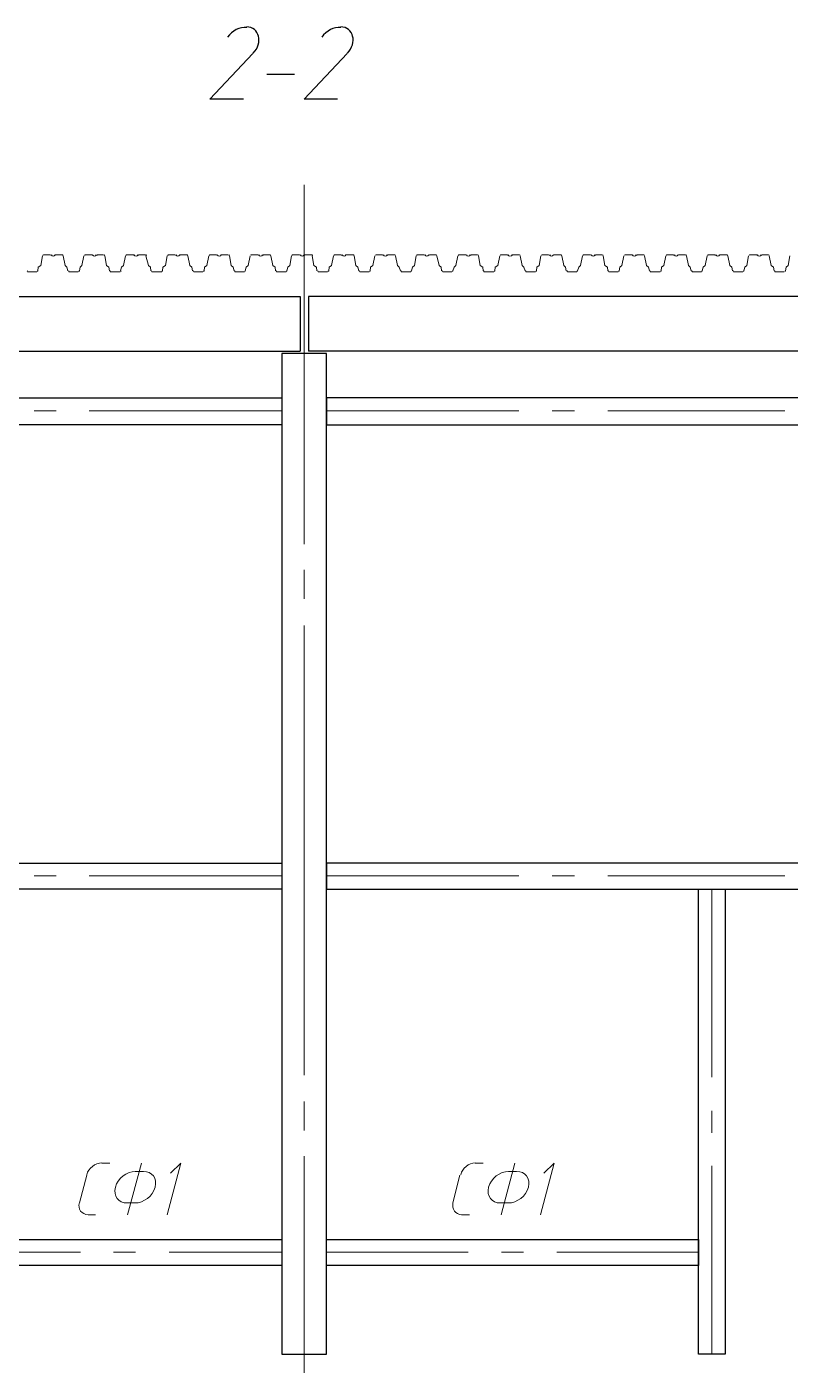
# Model space of a CAD drawing. Header units: millimetres. Extents: x -678 to 5260, y -935 to 3264.
# Drawn here: x 3783 to 4128, y 428 to 1033 of the extents above; entities that cross this region are included whole.
import ezdxf

# ---------------------------------------------------------------- set-up
doc = ezdxf.new("R2010")
doc.units = ezdxf.units.MM
doc.header["$MEASUREMENT"] = 0
doc.layers.get('0').update_dxf_attribs({"linetype": 'CONTINUOUS'})

msp = doc.modelspace()

# ---------------------------------------------------------------- linework, layer by layer
at = {"color": 7, "linetype": 'Continuous', "lineweight": 25, "true_color": 0x000007}
for points in [[(3880.77653, 1000.22438), (3865.67279, 1000.22438), (3885.09188, 1020.80529)], [(3923.26615, 1000.22438), (3908.16242, 1000.22438), (3927.58151, 1020.80529)], [(3891.39893, 1011.51069), (3903.84707, 1011.51069), (3903.84707, 1011.51069)], [(3434.3035, 886.36546), (3434.3035, 911.09575), (3906.33669, 911.09575), (3906.33669, 886.36546)], [(4382.18732, 886.36546), (4382.18732, 911.09575), (3910.15412, 911.09575), (3910.15412, 886.36546)], [(3434.3035, 886.36546), (3906.33669, 886.36546), (3906.33669, 886.36546)], [(4382.18732, 886.36546), (3910.15412, 886.36546), (3910.15412, 886.36546)]]:
    msp.add_lwpolyline(points, dxfattribs=at)
at = {"color": 7, "linetype": 'Continuous', "lineweight": 9, "true_color": 0x000007}
for points in [[(3908.16242, 961.55218), (3908.16242, 802.38206), (3908.16242, 802.38206)], [(3790.15412, 929.51899), (3789.32425, 925.03766), (3788.16242, 924.37376)], [(3790.48607, 929.85094), (3793.47362, 929.85094), (3793.47362, 929.85094)], [(3795.79728, 929.85094), (3799.11678, 929.85094), (3799.11678, 929.85094)], [(3799.44873, 929.51899), (3800.2786, 925.03766), (3801.10848, 924.37376)], [(3808.74333, 929.51899), (3807.91346, 925.03766), (3807.08358, 924.37376)], [(3809.24126, 929.85094), (3812.39479, 929.85094), (3812.39479, 929.85094)], [(3814.71844, 929.85094), (3817.70599, 929.85094), (3817.70599, 929.85094)], [(3818.20391, 929.51899), (3819.03379, 925.03766), (3820.02964, 924.37376)], [(3827.49852, 929.51899), (3826.66864, 925.03766), (3825.83877, 924.37376)], [(3827.99645, 929.85094), (3831.14997, 929.85094), (3831.14997, 929.85094)], [(3833.47362, 929.85094), (3836.62715, 929.85094), (3836.62715, 929.85094)], [(3836.79313, 929.51899), (3837.95495, 925.03766), (3838.78483, 924.37376)], [(3846.41968, 929.51899), (3845.58981, 925.03766), (3844.42798, 924.37376)], [(3846.91761, 929.85094), (3849.73918, 929.85094), (3849.73918, 929.85094)], [(3852.22881, 929.85094), (3855.38234, 929.85094), (3855.38234, 929.85094)], [(3855.71429, 929.51899), (3856.54416, 925.03766), (3857.54001, 924.37376)], [(3865.17487, 929.51899), (3864.34499, 925.03766), (3863.18317, 924.37376)], [(3865.50682, 929.85094), (3868.49437, 929.85094), (3868.49437, 929.85094)], [(3870.81802, 929.85094), (3873.97155, 929.85094), (3873.97155, 929.85094)], [(3874.46947, 929.51899), (3875.29935, 925.03766), (3876.12923, 924.37376)], [(3883.76408, 929.51899), (3882.9342, 925.03766), (3882.10433, 924.37376)], [(3884.26201, 929.85094), (3887.41553, 929.85094), (3887.41553, 929.85094)], [(3889.73918, 929.85094), (3892.72674, 929.85094), (3892.72674, 929.85094)], [(3893.22466, 929.51899), (3894.05454, 925.03766), (3895.05039, 924.37376)], [(3902.51927, 929.51899), (3901.68939, 925.03766), (3900.85952, 924.37376)], [(3902.85122, 929.85094), (3906.17072, 929.85094), (3906.17072, 929.85094)], [(3908.49437, 929.85094), (3911.6479, 929.85094), (3911.6479, 929.85094)], [(3911.81387, 929.51899), (3912.64375, 925.03766), (3913.80557, 924.37376)], [(3921.44043, 929.51899), (3920.61055, 925.03766), (3919.44873, 924.37376)], [(3921.77238, 929.85094), (3924.75993, 929.85094), (3924.75993, 929.85094)], [(3927.08358, 929.85094), (3930.40308, 929.85094), (3930.40308, 929.85094)], [(3930.73503, 929.51899), (3931.56491, 925.03766), (3932.39479, 924.37376)], [(3940.02964, 929.51899), (3939.19976, 925.03766), (3938.20391, 924.37376)], [(3940.52757, 929.85094), (3943.51512, 929.85094), (3943.51512, 929.85094)], [(3945.83877, 929.85094), (3948.9923, 929.85094), (3948.9923, 929.85094)], [(3949.49022, 929.51899), (3950.3201, 925.03766), (3951.14997, 924.37376)], [(3958.78483, 929.51899), (3957.95495, 925.03766), (3957.12508, 924.37376)], [(3959.28275, 929.85094), (3962.43628, 929.85094), (3962.43628, 929.85094)], [(3964.75993, 929.85094), (3967.74748, 929.85094), (3967.74748, 929.85094)], [(3968.07943, 929.51899), (3969.07528, 925.03766), (3970.07113, 924.37376)], [(3977.54001, 929.51899), (3976.71014, 925.03766), (3975.88026, 924.37376)], [(3977.87196, 929.85094), (3981.19147, 929.85094), (3981.19147, 929.85094)], [(3983.51512, 929.85094), (3986.50267, 929.85094), (3986.50267, 929.85094)], [(3986.83462, 929.51899), (3987.6645, 925.03766), (3988.82632, 924.37376)], [(3996.46118, 929.51899), (3995.6313, 925.03766), (3994.46947, 924.37376)], [(3996.79313, 929.85094), (3999.78068, 929.85094), (3999.78068, 929.85094)], [(4002.10433, 929.85094), (4005.25786, 929.85094), (4005.25786, 929.85094)], [(4005.75578, 929.51899), (4006.58566, 925.03766), (4007.41553, 924.37376)], [(4015.05039, 929.51899), (4014.22051, 925.03766), (4013.22466, 924.37376)], [(4015.54831, 929.85094), (4018.53586, 929.85094), (4018.53586, 929.85094)], [(4020.85952, 929.85094), (4024.01304, 929.85094), (4024.01304, 929.85094)], [(4024.51097, 929.51899), (4025.34084, 925.03766), (4026.17072, 924.37376)], [(4033.80557, 929.51899), (4032.9757, 925.03766), (4032.14582, 924.37376)], [(4034.3035, 929.85094), (4037.45703, 929.85094), (4037.45703, 929.85094)], [(4039.78068, 929.85094), (4042.76823, 929.85094), (4042.76823, 929.85094)], [(4043.10018, 929.51899), (4043.93006, 925.03766), (4045.09188, 924.37376)], [(4052.56076, 929.51899), (4051.56491, 925.03766), (4050.73503, 924.37376)], [(4052.89271, 929.85094), (4056.04624, 929.85094), (4056.04624, 929.85094)], [(4058.36989, 929.85094), (4061.35744, 929.85094), (4061.35744, 929.85094)], [(4061.85537, 929.51899), (4062.68524, 925.03766), (4063.68109, 924.37376)], [(4071.48192, 929.51899), (4070.48607, 925.03766), (4069.49022, 924.37376)], [(4071.81387, 929.85094), (4074.80142, 929.85094), (4074.80142, 929.85094)], [(4077.12508, 929.85094), (4080.2786, 929.85094), (4080.2786, 929.85094)], [(4080.77653, 929.51899), (4081.6064, 925.03766), (4082.43628, 924.37376)], [(4090.07113, 929.51899), (4089.24126, 925.03766), (4088.24541, 924.37376)], [(4090.56906, 929.85094), (4093.55661, 929.85094), (4093.55661, 929.85094)], [(4095.88026, 929.85094), (4099.03379, 929.85094), (4099.03379, 929.85094)], [(4099.36574, 929.51899), (4100.36159, 925.03766), (4101.19147, 924.37376)], [(4108.82632, 929.51899), (4107.99645, 925.03766), (4107.16657, 924.37376)], [(4109.15827, 929.85094), (4112.47777, 929.85094), (4112.47777, 929.85094)], [(4114.80142, 929.85094), (4117.78898, 929.85094), (4117.78898, 929.85094)], [(4118.12093, 929.51899), (4118.9508, 925.03766), (4120.11263, 924.37376)], [(4127.41553, 929.51899), (4126.58566, 925.03766), (4125.75578, 924.37376)], [(3783.34914, 922.21608), (3787.49852, 922.21608), (3787.49852, 922.21608)], [(3788.16242, 924.37376), (3787.99645, 922.71401), (3787.99645, 922.71401)], [(3801.10848, 924.37376), (3801.6064, 922.71401), (3801.6064, 922.71401)], [(3801.93835, 922.21608), (3806.25371, 922.21608), (3806.25371, 922.21608)], [(3807.08358, 924.37376), (3806.75163, 922.71401), (3806.75163, 922.71401)], [(3820.02964, 924.37376), (3820.36159, 922.71401), (3820.36159, 922.71401)], [(3820.69354, 922.21608), (3825.17487, 922.21608), (3825.17487, 922.21608)], [(3825.83877, 924.37376), (3825.34084, 922.71401), (3825.34084, 922.71401)], [(3838.78483, 924.37376), (3838.9508, 922.71401), (3838.9508, 922.71401)], [(3839.44873, 922.21608), (3843.93006, 922.21608), (3843.93006, 922.21608)], [(3844.42798, 924.37376), (3844.26201, 922.71401), (3844.26201, 922.71401)], [(3857.54001, 924.37376), (3857.87196, 922.71401), (3857.87196, 922.71401)], [(3858.36989, 922.21608), (3862.51927, 922.21608), (3862.51927, 922.21608)], [(3863.18317, 924.37376), (3863.01719, 922.71401), (3863.01719, 922.71401)], [(3876.12923, 924.37376), (3876.62715, 922.71401), (3876.62715, 922.71401)], [(3876.9591, 922.21608), (3881.27445, 922.21608), (3881.27445, 922.21608)], [(3882.10433, 924.37376), (3881.6064, 922.71401), (3881.6064, 922.71401)], [(3895.05039, 924.37376), (3895.21636, 922.71401), (3895.21636, 922.71401)], [(3895.71429, 922.21608), (3900.02964, 922.21608), (3900.02964, 922.21608)], [(3900.85952, 924.37376), (3900.36159, 922.71401), (3900.36159, 922.71401)], [(3913.80557, 924.37376), (3913.97155, 922.71401), (3913.97155, 922.71401)], [(3914.46947, 922.21608), (3918.78483, 922.21608), (3918.78483, 922.21608)], [(3919.44873, 924.37376), (3919.28275, 922.71401), (3919.28275, 922.71401)], [(3932.39479, 924.37376), (3932.89271, 922.71401), (3932.89271, 922.71401)], [(3933.39064, 922.21608), (3937.54001, 922.21608), (3937.54001, 922.21608)], [(3938.20391, 924.37376), (3938.03794, 922.71401), (3938.03794, 922.71401)], [(3951.14997, 924.37376), (3951.6479, 922.71401), (3951.6479, 922.71401)], [(3951.97985, 922.21608), (3956.2952, 922.21608), (3956.2952, 922.21608)], [(3957.12508, 924.37376), (3956.62715, 922.71401), (3956.62715, 922.71401)], [(3970.07113, 924.37376), (3970.23711, 922.71401), (3970.23711, 922.71401)], [(3970.73503, 922.21608), (3974.88441, 922.21608), (3974.88441, 922.21608)], [(3975.88026, 924.37376), (3975.38234, 922.71401), (3975.38234, 922.71401)], [(3988.82632, 924.37376), (3988.9923, 922.71401), (3988.9923, 922.71401)], [(3989.32425, 922.21608), (3993.80557, 922.21608), (3993.80557, 922.21608)], [(3994.46947, 924.37376), (3994.3035, 922.71401), (3994.3035, 922.71401)], [(4007.41553, 924.37376), (4007.91346, 922.71401), (4007.91346, 922.71401)], [(4008.24541, 922.21608), (4012.56076, 922.21608), (4012.56076, 922.21608)], [(4013.22466, 924.37376), (4013.05869, 922.71401), (4013.05869, 922.71401)], [(4026.17072, 924.37376), (4026.50267, 922.71401), (4026.50267, 922.71401)], [(4027.00059, 922.21608), (4031.31595, 922.21608), (4031.31595, 922.21608)], [(4032.14582, 924.37376), (4031.6479, 922.71401), (4031.6479, 922.71401)], [(4045.09188, 924.37376), (4045.25786, 922.71401), (4045.25786, 922.71401)], [(4045.75578, 922.21608), (4049.90516, 922.21608), (4049.90516, 922.21608)], [(4050.73503, 924.37376), (4050.40308, 922.71401), (4050.40308, 922.71401)], [(4063.68109, 924.37376), (4064.01304, 922.71401), (4064.01304, 922.71401)], [(4064.34499, 922.21608), (4068.82632, 922.21608), (4068.82632, 922.21608)], [(4069.49022, 924.37376), (4069.32425, 922.71401), (4069.32425, 922.71401)], [(4082.43628, 924.37376), (4082.9342, 922.71401), (4082.9342, 922.71401)], [(4083.26615, 922.21608), (4087.58151, 922.21608), (4087.58151, 922.21608)], [(4088.24541, 924.37376), (4087.91346, 922.71401), (4087.91346, 922.71401)], [(4101.19147, 924.37376), (4101.52342, 922.71401), (4101.52342, 922.71401)], [(4102.02134, 922.21608), (4106.17072, 922.21608), (4106.17072, 922.21608)], [(4107.16657, 924.37376), (4106.66864, 922.71401), (4106.66864, 922.71401)], [(4120.11263, 924.37376), (4120.2786, 922.71401), (4120.2786, 922.71401)], [(4120.61055, 922.21608), (4124.92591, 922.21608), (4124.92591, 922.21608)], [(4125.75578, 924.37376), (4125.42383, 922.71401), (4125.42383, 922.71401)], [(3908.16242, 799.22853), (3908.16242, 885.36961), (3908.16242, 885.36961)], [(3786.33669, 859.47749), (3796.2952, 859.47749), (3796.2952, 859.47749)], [(3811.23296, 859.47749), (3898.20391, 859.47749), (3898.20391, 859.47749)], [(4005.09188, 859.47749), (3918.2869, 859.47749), (3918.2869, 859.47749)], [(4030.15412, 859.47749), (4020.19562, 859.47749), (4020.19562, 859.47749)], [(4125.09188, 859.47749), (4045.25786, 859.47749), (4045.25786, 859.47749)], [(3908.16242, 787.61027), (3908.16242, 777.65177), (3908.16242, 777.65177)], [(3908.16242, 774.49824), (3908.16242, 784.45675), (3908.16242, 784.45675)], [(3908.16242, 762.54803), (3908.16242, 562.54803), (3908.16242, 562.54803)], [(3908.16242, 679.22853), (3908.16242, 759.3945), (3908.16242, 759.3945)], [(3908.16242, 654.33226), (3908.16242, 664.29077), (3908.16242, 664.29077)], [(3786.33669, 649.35301), (3796.2952, 649.35301), (3796.2952, 649.35301)], [(3811.23296, 649.35301), (3898.20391, 649.35301), (3898.20391, 649.35301)], [(4005.09188, 649.35301), (3918.2869, 649.35301), (3918.2869, 649.35301)], [(4030.15412, 649.35301), (4020.19562, 649.35301), (4020.19562, 649.35301)], [(4125.09188, 649.35301), (4045.25786, 649.35301), (4045.25786, 649.35301)], [(4092.22881, 558.39865), (4092.22881, 643.37791), (4092.22881, 643.37791)], [(3908.16242, 559.3945), (3908.16242, 639.22853), (3908.16242, 639.22853)], [(3908.16242, 547.4443), (3908.16242, 537.48579), (3908.16242, 537.48579)], [(3908.16242, 534.33226), (3908.16242, 544.29077), (3908.16242, 544.29077)], [(4092.22881, 533.33641), (4092.22881, 543.29492), (4092.22881, 543.29492)], [(3908.16242, 522.71401), (3908.16242, 363.54388), (3908.16242, 310.59782), (3908.16242, 210.84679)], [(3806.75163, 501.63517), (3810.07113, 514.24928), (3810.07113, 514.24928)], [(3816.87611, 519.56048), (3820.52757, 519.56048), (3820.52757, 519.56048)], [(3828.49437, 496.32397), (3834.80142, 519.56048), (3834.80142, 519.56048)], [(3835.6313, 515.90903), (3831.97985, 515.90903), (3831.97985, 515.90903)], [(3847.91346, 515.07915), (3852.56076, 519.56048), (3846.41968, 496.32397)], [(3908.16242, 433.4194), (3908.16242, 519.22853), (3908.16242, 519.22853)], [(3975.38234, 501.63517), (3978.53586, 514.24928), (3978.53586, 514.24928)], [(3985.34084, 519.56048), (3988.9923, 519.56048), (3988.9923, 519.56048)], [(3997.12508, 496.32397), (4003.26615, 519.56048), (4003.26615, 519.56048)], [(4004.09603, 515.90903), (4000.44458, 515.90903), (4000.44458, 515.90903)], [(4016.37819, 515.07915), (4021.02549, 519.56048), (4014.88441, 496.32397)], [(4092.22881, 433.4194), (4092.22881, 518.39865), (4092.22881, 518.39865)], [(3810.73503, 496.32397), (3814.05454, 496.32397), (3814.05454, 496.32397)], [(3828.16242, 501.63517), (3831.81387, 501.63517), (3831.81387, 501.63517)], [(3979.19976, 496.32397), (3982.85122, 496.32397), (3982.85122, 496.32397)], [(3996.62715, 501.63517), (4000.2786, 501.63517), (4000.2786, 501.63517)], [(3756.2952, 479.3945), (3807.24956, 479.3945), (3807.24956, 479.3945)], [(3822.18732, 479.3945), (3832.14582, 479.3945), (3832.14582, 479.3945)], [(3847.24956, 479.3945), (3898.20391, 479.3945), (3898.20391, 479.3945)], [(3918.2869, 479.3945), (3982.18732, 479.3945), (3982.18732, 479.3945)], [(3997.29105, 479.3945), (4007.24956, 479.3945), (4007.24956, 479.3945)], [(4022.18732, 479.3945), (4086.25371, 479.3945), (4086.25371, 479.3945)]]:
    msp.add_lwpolyline(points, dxfattribs=at)
at = {"color": 7, "linetype": 'Continuous', "lineweight": 25, "true_color": 0x000007}
for points in [[(3898.20391, 433.4194), (3918.2869, 433.4194), (3918.2869, 885.36961), (3898.20391, 885.36961)], [(3444.26201, 865.28662), (3898.20391, 865.28662), (3898.20391, 853.17044), (3444.26201, 853.17044)], [(4372.22881, 865.28662), (3918.2869, 865.28662), (3918.2869, 853.17044), (4372.22881, 853.17044)], [(3444.26201, 655.16214), (3898.20391, 655.16214), (3898.20391, 643.37791), (3444.26201, 643.37791)], [(4372.22881, 655.16214), (3918.2869, 655.16214), (3918.2869, 643.37791), (4372.22881, 643.37791)], [(4098.20391, 433.4194), (4086.25371, 433.4194), (4086.25371, 643.37791), (4098.20391, 643.37791)], [(3756.2952, 485.20363), (3898.20391, 485.20363), (3898.20391, 473.4194), (3756.2952, 473.4194)], [(3918.2869, 485.20363), (4086.25371, 485.20363), (4086.25371, 473.4194), (3918.2869, 473.4194)]]:
    msp.add_lwpolyline(points, close=True, dxfattribs=at)
for points in [[(3882.2703, 1032.58953), (3879.11678, 1032.92148), (3875.79728, 1031.09575), (3873.6396, 1028.27417)], [(3924.75993, 1032.58953), (3921.6064, 1032.92148), (3918.2869, 1031.09575), (3916.12923, 1028.27417)]]:
    msp.add_open_spline(points, degree=3, dxfattribs=at)
for points in [[(3885.25786, 1020.97127), (3887.41553, 1023.29492), (3888.24541, 1026.28247), (3887.58151, 1028.60612), (3887.58151, 1028.60612), (3887.08358, 1031.09575), (3884.92591, 1032.7555), (3882.2703, 1032.92148)], [(3927.74748, 1020.97127), (3929.90516, 1023.29492), (3930.73503, 1026.28247), (3930.07113, 1028.60612), (3930.07113, 1028.60612), (3929.57321, 1031.09575), (3927.41553, 1032.7555), (3924.75993, 1032.92148)]]:
    msp.add_open_spline(points, degree=3, knots=[0, 0, 0, 0, 0.125, 0.125, 0.125, 0.125001, 1, 1, 1, 1], dxfattribs=at)
at = {"color": 7, "linetype": 'Continuous', "lineweight": 9, "true_color": 0x000007}
for points in [[(3790.65205, 929.85094), (3790.48607, 929.85094), (3790.3201, 929.85094), (3790.3201, 929.68496)], [(3793.97155, 929.68496), (3793.80557, 929.85094), (3793.80557, 929.85094), (3793.6396, 929.85094)], [(3795.96325, 929.85094), (3795.79728, 929.85094), (3795.79728, 929.85094), (3795.6313, 929.68496)], [(3799.44873, 929.68496), (3799.44873, 929.85094), (3799.28275, 929.85094), (3799.11678, 929.85094)], [(3809.40723, 929.85094), (3809.24126, 929.85094), (3809.07528, 929.85094), (3809.07528, 929.68496)], [(3812.89271, 929.68496), (3812.72674, 929.85094), (3812.72674, 929.85094), (3812.56076, 929.85094)], [(3814.88441, 929.85094), (3814.71844, 929.85094), (3814.71844, 929.85094), (3814.55246, 929.68496)], [(3818.20391, 929.68496), (3818.20391, 929.85094), (3818.03794, 929.85094), (3817.87196, 929.85094)], [(3827.99645, 929.85094), (3827.83047, 929.85094), (3827.83047, 929.85094), (3827.6645, 929.68496)], [(3831.48192, 929.68496), (3831.48192, 929.85094), (3831.31595, 929.85094), (3831.14997, 929.85094)], [(3833.6396, 929.85094), (3833.47362, 929.85094), (3833.30765, 929.85094), (3833.30765, 929.68496)], [(3837.12508, 929.68496), (3836.9591, 929.85094), (3836.9591, 929.85094), (3836.79313, 929.85094)], [(3846.91761, 929.85094), (3846.75163, 929.85094), (3846.75163, 929.85094), (3846.58566, 929.68496)], [(3850.23711, 929.68496), (3850.07113, 929.85094), (3850.07113, 929.85094), (3849.90516, 929.85094)], [(3852.22881, 929.85094), (3852.22881, 929.85094), (3852.06284, 929.85094), (3852.06284, 929.68496)], [(3855.71429, 929.68496), (3855.71429, 929.85094), (3855.54831, 929.85094), (3855.38234, 929.85094)], [(3865.67279, 929.85094), (3865.50682, 929.85094), (3865.34084, 929.85094), (3865.34084, 929.68496)], [(3868.82632, 929.68496), (3868.82632, 929.85094), (3868.66035, 929.85094), (3868.66035, 929.85094)], [(3870.984, 929.85094), (3870.81802, 929.85094), (3870.65205, 929.85094), (3870.65205, 929.68496)], [(3874.46947, 929.68496), (3874.46947, 929.85094), (3874.3035, 929.85094), (3874.13752, 929.85094)], [(3884.26201, 929.85094), (3884.26201, 929.85094), (3884.09603, 929.85094), (3884.09603, 929.68496)], [(3887.74748, 929.68496), (3887.74748, 929.85094), (3887.58151, 929.85094), (3887.58151, 929.85094)], [(3889.90516, 929.85094), (3889.73918, 929.85094), (3889.57321, 929.85094), (3889.57321, 929.68496)], [(3893.22466, 929.68496), (3893.05869, 929.85094), (3893.05869, 929.85094), (3892.89271, 929.85094)], [(3903.01719, 929.85094), (3902.85122, 929.85094), (3902.68524, 929.85094), (3902.68524, 929.68496)], [(3906.50267, 929.68496), (3906.50267, 929.85094), (3906.33669, 929.85094), (3906.17072, 929.85094)], [(3908.49437, 929.85094), (3908.49437, 929.85094), (3908.3284, 929.85094), (3908.3284, 929.68496)], [(3912.14582, 929.68496), (3911.97985, 929.85094), (3911.97985, 929.85094), (3911.81387, 929.85094)], [(3921.93835, 929.85094), (3921.77238, 929.85094), (3921.6064, 929.85094), (3921.6064, 929.68496)], [(3925.25786, 929.68496), (3925.09188, 929.85094), (3925.09188, 929.85094), (3924.92591, 929.85094)], [(3927.24956, 929.85094), (3927.08358, 929.85094), (3927.08358, 929.85094), (3926.91761, 929.68496)], [(3930.73503, 929.68496), (3930.73503, 929.85094), (3930.56906, 929.85094), (3930.40308, 929.85094)], [(3940.69354, 929.85094), (3940.52757, 929.85094), (3940.36159, 929.85094), (3940.36159, 929.68496)], [(3943.84707, 929.68496), (3943.84707, 929.85094), (3943.68109, 929.85094), (3943.68109, 929.85094)], [(3946.00474, 929.85094), (3945.83877, 929.85094), (3945.67279, 929.85094), (3945.67279, 929.68496)], [(3949.49022, 929.68496), (3949.49022, 929.85094), (3949.32425, 929.85094), (3949.15827, 929.85094)], [(3959.28275, 929.85094), (3959.11678, 929.85094), (3959.11678, 929.85094), (3958.9508, 929.68496)], [(3962.76823, 929.68496), (3962.76823, 929.85094), (3962.60225, 929.85094), (3962.60225, 929.85094)], [(3964.92591, 929.85094), (3964.75993, 929.85094), (3964.59396, 929.85094), (3964.59396, 929.68496)], [(3968.07943, 929.68496), (3968.07943, 929.85094), (3967.91346, 929.85094), (3967.91346, 929.85094)], [(3978.03794, 929.85094), (3977.87196, 929.85094), (3977.70599, 929.85094), (3977.70599, 929.68496)], [(3981.52342, 929.68496), (3981.52342, 929.85094), (3981.35744, 929.85094), (3981.19147, 929.85094)], [(3983.51512, 929.85094), (3983.51512, 929.85094), (3983.34914, 929.85094), (3983.34914, 929.68496)], [(3986.83462, 929.68496), (3986.83462, 929.85094), (3986.66864, 929.85094), (3986.50267, 929.85094)], [(3996.9591, 929.85094), (3996.79313, 929.85094), (3996.62715, 929.85094), (3996.62715, 929.68496)], [(4000.2786, 929.68496), (4000.11263, 929.85094), (4000.11263, 929.85094), (3999.94665, 929.85094)], [(4002.2703, 929.85094), (4002.10433, 929.85094), (4002.10433, 929.85094), (4001.93835, 929.68496)], [(4005.75578, 929.68496), (4005.75578, 929.85094), (4005.58981, 929.85094), (4005.42383, 929.85094)], [(4015.71429, 929.85094), (4015.54831, 929.85094), (4015.38234, 929.85094), (4015.38234, 929.68496)], [(4018.86781, 929.68496), (4018.86781, 929.85094), (4018.70184, 929.85094), (4018.53586, 929.85094)], [(4021.02549, 929.85094), (4020.85952, 929.85094), (4020.69354, 929.85094), (4020.69354, 929.68496)], [(4024.51097, 929.68496), (4024.34499, 929.85094), (4024.34499, 929.85094), (4024.17902, 929.85094)], [(4034.3035, 929.85094), (4034.13752, 929.85094), (4033.97155, 929.85094), (4033.97155, 929.68496)], [(4037.78898, 929.68496), (4037.78898, 929.85094), (4037.623, 929.85094), (4037.45703, 929.85094)], [(4039.78068, 929.85094), (4039.78068, 929.85094), (4039.6147, 929.85094), (4039.6147, 929.68496)], [(4043.10018, 929.68496), (4043.10018, 929.85094), (4042.9342, 929.85094), (4042.76823, 929.85094)], [(4053.05869, 929.85094), (4052.89271, 929.85094), (4052.72674, 929.85094), (4052.72674, 929.68496)], [(4056.54416, 929.68496), (4056.37819, 929.85094), (4056.37819, 929.85094), (4056.21221, 929.85094)], [(4058.53586, 929.85094), (4058.36989, 929.85094), (4058.36989, 929.85094), (4058.20391, 929.68496)], [(4061.85537, 929.68496), (4061.85537, 929.85094), (4061.68939, 929.85094), (4061.52342, 929.85094)], [(4071.97985, 929.85094), (4071.81387, 929.85094), (4071.6479, 929.85094), (4071.6479, 929.68496)], [(4075.13337, 929.68496), (4075.13337, 929.85094), (4074.9674, 929.85094), (4074.9674, 929.85094)], [(4077.29105, 929.85094), (4077.12508, 929.85094), (4076.9591, 929.85094), (4076.9591, 929.68496)], [(4080.77653, 929.68496), (4080.77653, 929.85094), (4080.61055, 929.85094), (4080.44458, 929.85094)], [(4090.56906, 929.85094), (4090.40308, 929.85094), (4090.40308, 929.85094), (4090.23711, 929.68496)], [(4093.88856, 929.68496), (4093.88856, 929.85094), (4093.72259, 929.85094), (4093.55661, 929.85094)], [(4095.88026, 929.85094), (4095.88026, 929.85094), (4095.71429, 929.85094), (4095.71429, 929.68496)], [(4099.36574, 929.68496), (4099.36574, 929.85094), (4099.19976, 929.85094), (4099.19976, 929.85094)], [(4109.32425, 929.85094), (4109.15827, 929.85094), (4108.9923, 929.85094), (4108.9923, 929.68496)], [(4112.80972, 929.68496), (4112.80972, 929.85094), (4112.64375, 929.85094), (4112.47777, 929.85094)], [(4114.80142, 929.85094), (4114.80142, 929.85094), (4114.63545, 929.85094), (4114.63545, 929.68496)], [(4118.12093, 929.68496), (4118.12093, 929.85094), (4117.95495, 929.85094), (4117.78898, 929.85094)], [(3783.18317, 922.71401), (3783.18317, 922.54803), (3783.34914, 922.54803), (3783.34914, 922.54803)], [(3787.6645, 922.54803), (3787.83047, 922.54803), (3787.99645, 922.54803), (3787.99645, 922.71401)], [(3801.77238, 922.71401), (3801.77238, 922.54803), (3801.93835, 922.54803), (3802.10433, 922.54803)], [(3806.41968, 922.54803), (3806.58566, 922.54803), (3806.58566, 922.54803), (3806.75163, 922.71401)], [(3820.52757, 922.71401), (3820.52757, 922.54803), (3820.69354, 922.54803), (3820.85952, 922.54803)], [(3825.34084, 922.54803), (3825.50682, 922.54803), (3825.50682, 922.54803), (3825.67279, 922.71401)], [(3839.28275, 922.71401), (3839.28275, 922.54803), (3839.28275, 922.54803), (3839.44873, 922.54803)], [(3843.93006, 922.54803), (3844.09603, 922.54803), (3844.26201, 922.54803), (3844.26201, 922.71401)], [(3858.03794, 922.71401), (3858.20391, 922.54803), (3858.20391, 922.54803), (3858.36989, 922.54803)], [(3862.68524, 922.54803), (3862.85122, 922.54803), (3863.01719, 922.54803), (3863.01719, 922.71401)], [(3876.79313, 922.71401), (3876.79313, 922.54803), (3876.9591, 922.54803), (3877.12508, 922.54803)], [(3881.44043, 922.54803), (3881.44043, 922.54803), (3881.6064, 922.54803), (3881.6064, 922.71401)], [(3895.54831, 922.71401), (3895.54831, 922.54803), (3895.71429, 922.54803), (3895.88026, 922.54803)], [(3900.02964, 922.54803), (3900.19562, 922.54803), (3900.36159, 922.54803), (3900.36159, 922.71401)], [(3914.13752, 922.71401), (3914.3035, 922.54803), (3914.3035, 922.54803), (3914.46947, 922.54803)], [(3918.9508, 922.54803), (3919.11678, 922.54803), (3919.28275, 922.54803), (3919.28275, 922.71401)], [(3933.05869, 922.71401), (3933.05869, 922.54803), (3933.22466, 922.54803), (3933.39064, 922.54803)], [(3937.70599, 922.54803), (3937.87196, 922.54803), (3937.87196, 922.54803), (3938.03794, 922.71401)], [(3951.81387, 922.71401), (3951.81387, 922.54803), (3951.97985, 922.54803), (3952.14582, 922.54803)], [(3956.2952, 922.54803), (3956.46118, 922.54803), (3956.62715, 922.54803), (3956.62715, 922.71401)], [(3970.56906, 922.71401), (3970.56906, 922.54803), (3970.73503, 922.54803), (3970.73503, 922.54803)], [(3975.05039, 922.54803), (3975.21636, 922.54803), (3975.38234, 922.54803), (3975.38234, 922.71401)], [(3989.15827, 922.71401), (3989.15827, 922.54803), (3989.32425, 922.54803), (3989.49022, 922.54803)], [(3993.97155, 922.54803), (3994.13752, 922.54803), (3994.3035, 922.54803), (3994.3035, 922.71401)], [(4008.07943, 922.71401), (4008.07943, 922.54803), (4008.24541, 922.54803), (4008.41138, 922.54803)], [(4012.72674, 922.54803), (4012.89271, 922.54803), (4012.89271, 922.54803), (4013.05869, 922.71401)], [(4026.83462, 922.71401), (4026.83462, 922.54803), (4027.00059, 922.54803), (4027.16657, 922.54803)], [(4031.31595, 922.54803), (4031.48192, 922.54803), (4031.6479, 922.54803), (4031.6479, 922.71401)], [(4045.42383, 922.71401), (4045.58981, 922.54803), (4045.58981, 922.54803), (4045.75578, 922.54803)], [(4050.07113, 922.54803), (4050.23711, 922.54803), (4050.40308, 922.54803), (4050.40308, 922.71401)], [(4064.17902, 922.71401), (4064.17902, 922.54803), (4064.34499, 922.54803), (4064.51097, 922.54803)], [(4068.9923, 922.54803), (4069.15827, 922.54803), (4069.32425, 922.54803), (4069.32425, 922.71401)], [(4083.10018, 922.71401), (4083.10018, 922.54803), (4083.26615, 922.54803), (4083.43213, 922.54803)], [(4087.58151, 922.54803), (4087.74748, 922.54803), (4087.91346, 922.54803), (4087.91346, 922.71401)], [(4101.85537, 922.71401), (4101.85537, 922.54803), (4102.02134, 922.54803), (4102.02134, 922.54803)], [(4106.33669, 922.54803), (4106.50267, 922.54803), (4106.66864, 922.54803), (4106.66864, 922.71401)], [(4120.44458, 922.71401), (4120.44458, 922.54803), (4120.61055, 922.54803), (4120.77653, 922.54803)], [(4125.09188, 922.54803), (4125.25786, 922.54803), (4125.25786, 922.54803), (4125.42383, 922.71401)], [(3816.87611, 519.72645), (3813.88856, 519.72645), (3810.90101, 517.4028), (3810.07113, 514.41525)], [(3985.50682, 519.72645), (3982.51927, 519.72645), (3979.53172, 517.4028), (3978.86781, 514.41525)], [(3806.75163, 501.80114), (3805.92176, 498.81359), (3807.74748, 496.48994), (3810.73503, 496.32397)], [(3975.38234, 501.80114), (3974.71844, 498.81359), (3976.54416, 496.48994), (3979.36574, 496.32397)]]:
    msp.add_open_spline(points, degree=3, dxfattribs=at)
for points in [[(3794.13752, 929.85094), (3794.3035, 929.51899), (3794.46947, 929.35301), (3794.9674, 929.35301), (3794.9674, 929.35301), (3795.29935, 929.35301), (3795.6313, 929.51899), (3795.79728, 929.85094)], [(3812.72674, 929.85094), (3812.89271, 929.51899), (3813.22466, 929.35301), (3813.55661, 929.35301), (3813.55661, 929.35301), (3813.88856, 929.35301), (3814.22051, 929.51899), (3814.38649, 929.85094)], [(3831.48192, 929.85094), (3831.6479, 929.51899), (3831.97985, 929.35301), (3832.3118, 929.35301), (3832.3118, 929.35301), (3832.64375, 929.35301), (3832.9757, 929.51899), (3833.14167, 929.85094)], [(3850.40308, 929.85094), (3850.56906, 929.51899), (3850.90101, 929.35301), (3851.23296, 929.35301), (3851.23296, 929.35301), (3851.56491, 929.35301), (3851.89686, 929.51899), (3852.06284, 929.85094)], [(3868.9923, 929.85094), (3869.15827, 929.51899), (3869.49022, 929.35301), (3869.82217, 929.35301), (3869.82217, 929.35301), (3870.3201, 929.35301), (3870.65205, 929.51899), (3870.81802, 929.85094)], [(3887.74748, 929.85094), (3887.91346, 929.51899), (3888.24541, 929.35301), (3888.57736, 929.35301), (3888.57736, 929.35301), (3888.90931, 929.35301), (3889.24126, 929.51899), (3889.40723, 929.85094)], [(3906.50267, 929.85094), (3906.66864, 929.51899), (3907.00059, 929.35301), (3907.33254, 929.35301), (3907.33254, 929.35301), (3907.6645, 929.35301), (3907.99645, 929.51899), (3908.16242, 929.85094)], [(3925.42383, 929.85094), (3925.58981, 929.51899), (3925.92176, 929.35301), (3926.25371, 929.35301), (3926.25371, 929.35301), (3926.58566, 929.35301), (3926.91761, 929.51899), (3927.08358, 929.85094)], [(3944.01304, 929.85094), (3944.17902, 929.51899), (3944.51097, 929.35301), (3944.84292, 929.35301), (3944.84292, 929.35301), (3945.17487, 929.35301), (3945.50682, 929.51899), (3945.67279, 929.85094)], [(3962.76823, 929.85094), (3962.9342, 929.51899), (3963.26615, 929.35301), (3963.59811, 929.35301), (3963.59811, 929.35301), (3963.93006, 929.35301), (3964.26201, 929.51899), (3964.42798, 929.85094)], [(3981.52342, 929.85094), (3981.68939, 929.51899), (3981.85537, 929.35301), (3982.35329, 929.35301), (3982.35329, 929.35301), (3982.68524, 929.35301), (3983.01719, 929.51899), (3983.18317, 929.85094)], [(4000.2786, 929.85094), (4000.44458, 929.51899), (4000.77653, 929.35301), (4001.10848, 929.35301), (4001.10848, 929.35301), (4001.6064, 929.35301), (4001.93835, 929.51899), (4002.10433, 929.85094)], [(4019.03379, 929.85094), (4019.19976, 929.51899), (4019.53172, 929.35301), (4019.86367, 929.35301), (4019.86367, 929.35301), (4020.19562, 929.35301), (4020.52757, 929.51899), (4020.69354, 929.85094)], [(4037.78898, 929.85094), (4037.95495, 929.51899), (4038.2869, 929.35301), (4038.61885, 929.35301), (4038.61885, 929.35301), (4038.9508, 929.35301), (4039.28275, 929.51899), (4039.44873, 929.85094)], [(4056.37819, 929.85094), (4056.54416, 929.51899), (4056.87611, 929.35301), (4057.20806, 929.35301), (4057.20806, 929.35301), (4057.70599, 929.35301), (4057.87196, 929.51899), (4058.03794, 929.85094)], [(4075.29935, 929.85094), (4075.46533, 929.51899), (4075.79728, 929.35301), (4076.12923, 929.35301), (4076.12923, 929.35301), (4076.46118, 929.35301), (4076.79313, 929.51899), (4076.9591, 929.85094)], [(4094.05454, 929.85094), (4094.22051, 929.51899), (4094.55246, 929.35301), (4094.88441, 929.35301), (4094.88441, 929.35301), (4095.21636, 929.35301), (4095.54831, 929.51899), (4095.71429, 929.85094)], [(4112.80972, 929.85094), (4112.9757, 929.51899), (4113.14167, 929.35301), (4113.6396, 929.35301), (4113.6396, 929.35301), (4113.97155, 929.35301), (4114.3035, 929.51899), (4114.46947, 929.85094)], [(3832.14582, 515.90903), (3828.16242, 515.90903), (3824.01304, 512.7555), (3823.01719, 508.7721), (3823.01719, 508.7721), (3822.02134, 504.7887), (3824.34499, 501.63517), (3828.3284, 501.63517)], [(3831.81387, 501.63517), (3835.79728, 501.63517), (3839.94665, 504.7887), (3840.9425, 508.7721), (3840.9425, 508.7721), (3841.93835, 512.7555), (3839.6147, 515.90903), (3835.6313, 515.90903)], [(4000.61055, 515.90903), (3996.62715, 515.90903), (3992.47777, 512.7555), (3991.48192, 508.7721), (3991.48192, 508.7721), (3990.48607, 504.7887), (3992.80972, 501.63517), (3996.79313, 501.63517)], [(4000.2786, 501.63517), (4004.26201, 501.63517), (4008.41138, 504.7887), (4009.40723, 508.7721), (4009.40723, 508.7721), (4010.40308, 512.7555), (4008.07943, 515.90903), (4004.09603, 515.90903)]]:
    msp.add_open_spline(points, degree=3, knots=[0, 0, 0, 0, 0.125, 0.125, 0.125, 0.125001, 1, 1, 1, 1], dxfattribs=at)

doc.saveas('drawing.dxf')
